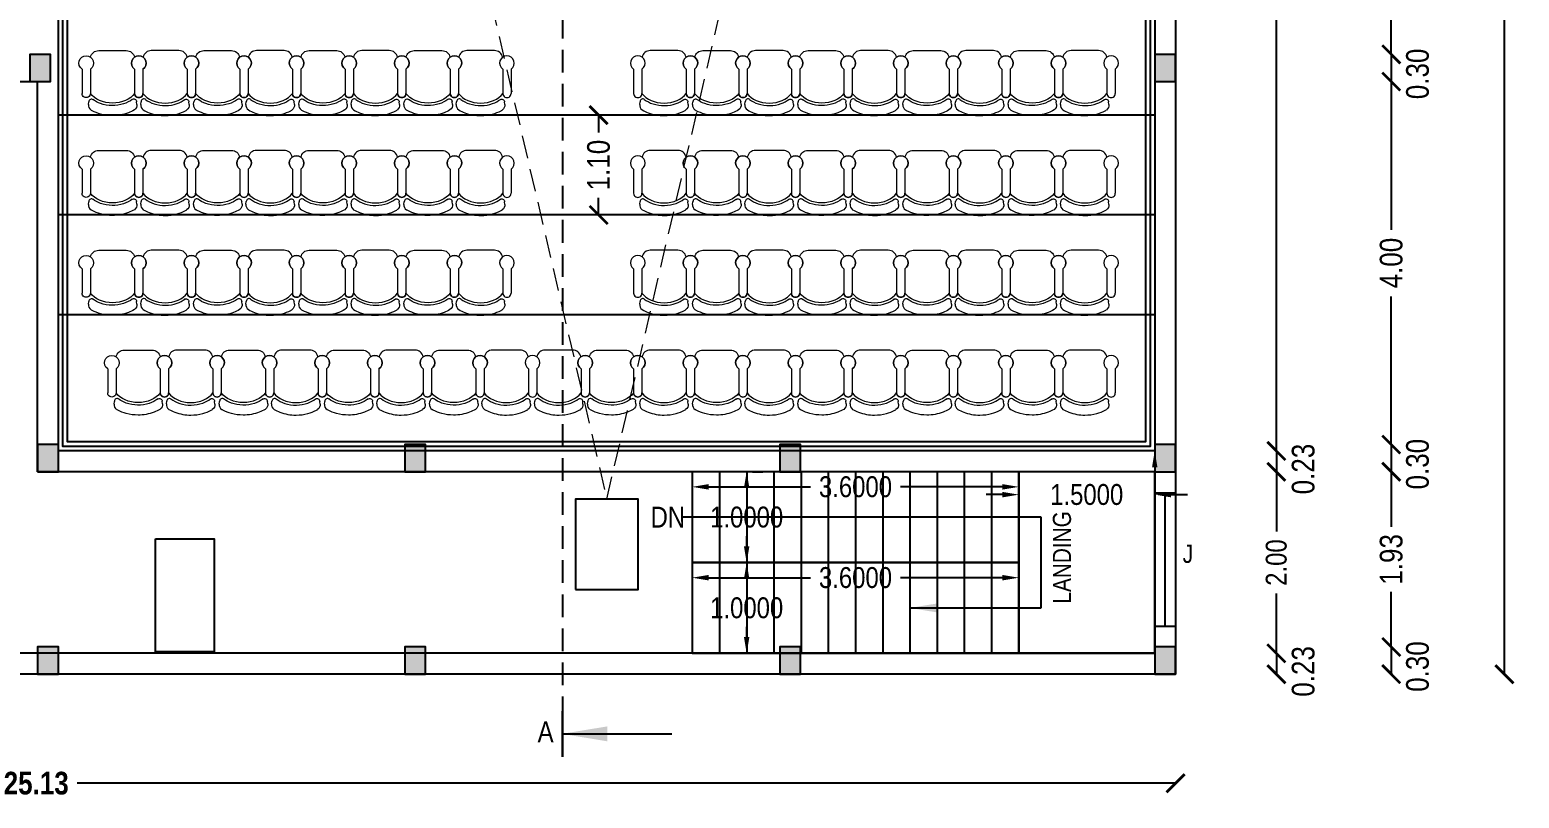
# Model space of a CAD drawing. Header units: metres. Extents: x 484 to 18344, y 10 to 2071.
# Drawn here: x 1616.59 to 1633.01, y 43 to 51.47 of the extents above; entities that cross this region are included whole.
import ezdxf
from ezdxf.enums import TextEntityAlignment as Align

# ---------------------------------------------------------------- set-up
doc = ezdxf.new("R2010")
doc.units = ezdxf.units.M
doc.header["$MEASUREMENT"] = 0
doc.linetypes.add('DASHED2', pattern=[0.375, 0.25, -0.125])
doc.linetypes.add('HIDDEN', pattern=[0.375, 0.25, -0.125])
for name, color, linetype in [('0 @ 1 (1)', 7, 'Continuous'), ('0 @ 1 (2)', 7, 'Continuous'), ('BLK_1_FLR_1_BLT_UP_AREA', 1, 'Continuous'), ('BLK_1_FLR_1_DRINKING_WATER', 7, 'Continuous')]:
    doc.layers.add(name, color=color, linetype=linetype)
doc.layers.add('seat', color=162, linetype='Continuous', lineweight=5)
doc.layers.add('SEATING_AREA', color=7, linetype='Continuous', lineweight=18)
doc.styles.add('2', font='swissc.ttf', dxfattribs={"height": 0.23})
doc.styles.add('CODE', font='swissc.ttf', dxfattribs={"height": 0.25})
doc.styles.get("Standard").update_dxf_attribs({"font": 'swissc.ttf', "height": 0.23})
doc.dimstyles.new('OUTER', dxfattribs={"dimscale": 0, "dimtxt": 0.3, "dimasz": 0.18, "dimexe": 0.18, "dimexo": 0.0625, "dimgap": 0.09, "dimtad": 0, "dimzin": 0, "dimdsep": 46, "dimtxsty": 'CODE', "dimcen": 0.09, "dimse1": 1, "dimse2": 1, "dimclrd": 8, "dimclrt": 1, "dimadec": 0, "dimazin": 0, "dimtfac": 1, "dimtofl": 0, "dimtmove": 0, "dimatfit": 3, "dimfxl": 0, "dimtolj": 1, "dimtzin": 0, "dimarcsym": 0})
doc.dimstyles.get("Standard").update_dxf_attribs({"dimtxt": 1, "dimasz": 0.18, "dimexe": 0.18, "dimexo": 0.0625, "dimgap": 0.09, "dimtad": 0, "dimtih": 1, "dimtoh": 1, "dimdec": 4, "dimzin": 0, "dimdsep": 46, "dimtxsty": 'Standard', "dimcen": 0.09, "dimadec": 0, "dimazin": 0, "dimtfac": 1, "dimtdec": 4, "dimtofl": 0, "dimtmove": 0, "dimatfit": 3, "dimfxl": 0, "dimtolj": 1, "dimtzin": 0, "dimarcsym": 0})
doc.dimstyles.new('STANDARD$0', dxfattribs={"dimtxt": 7, "dimasz": 3, "dimexe": 3, "dimexo": 1, "dimgap": 1.5, "dimtad": 1, "dimdec": 1, "dimzin": 1, "dimdsep": 46, "dimlunit": 4, "dimtxsty": 'Standard', "dimblk": 'OBLIQUE', "dimcen": 0.09375, "dimdle": 1, "dimclrd": 8, "dimclre": 8, "dimclrt": 7, "dimadec": 1, "dimazin": 0, "dimtfac": 1, "dimtdec": 1, "dimtix": 1, "dimtmove": 2, "dimatfit": 3, "dimldrblk": 'ARCHTICK', "dimfxl": 0, "dimfrac": 2, "dimtolj": 1, "dimtzin": 0, "dimarcsym": 0})

# ---------------------------------------------------------------- blocks, each defined once
blk = doc.blocks.new('A$C07EF5FCE')
at = {"layer": 'seat'}
for p, q in [((0.0970633359106973, 0.5888821010757678), (0.1005540987412014, 0.5587268863618328)), ((0.6314785862106045, 0.5868631172387369), (0.6277600776462054, 0.5567351386531519)), ((0.0268649448734136, 0.1986336046469549), (0.0268568031679459, 0.4654406008238047)), ((0.1186870505389811, 0.1986183274495735), (0.11867877176204, 0.4654442540996098)), ((0.60685381334262, 0.1986364675735961), (0.6068568031324594, 0.4654528278111606)), ((0.6986757820074873, 0.1986366492337924), (0.6986787717994445, 0.465453114556324)), ((0.2105113064265005, -0.0071028613996484), (0.5135351273294332, -0.0070859339102545))]:
    blk.add_line(p, q, dxfattribs=at)
for centre, major_axis, ratio, start_param, end_param in [((0.0727677874664316, 0.4654424274617071), (-0.03246396838612901, 0.03246396838612901), 0.999999999865339, 3.927030603628633, 7.068623257218428), ((0.3627671470351721, 0.3735949887182991), (-0.2754106654082566, 1.9170043826e-06), 0.7201273525182775, 3.623153821068745, 5.801624139715828), ((0.5971545801118451, 0.5567350430803824), (-0.0216413548499078, 0.0216413548499078), 0.9999999998434264, 1.641862796521829, 3.926993939797625), ((0.5359434443641581, 0.6017844650803081), (-0.0957854519064215, 0.0133075313135767), 0.7302860916648771, 3.118468991044747, 4.035244458620377), ((0.6527677874664314, 0.4654529711832628), (-0.0324639683859835, 0.0324639683859835), 0.9999999998678546, 3.926993939797633, 7.068586593387427), ((0.0727649292901985, 0.1321003246098769), (-0.0571554280934919, 0.0571554281010073), 0.9999999999849757, 6.101688875034541, 11.17673796344853), ((0.6527649292901984, 0.1321108683323915), (-0.0571554280934919, 0.0571554281010073), 0.9999999999849757, 6.101856192403032, 11.17690735928426), ((0.210507653358819, 0.0847136312159013), (-0.0649240645482883, 0.0649240645482883), 0.9999999998556686, 0.9813852932753048, 2.35623427646621), ((0.5150376004334399, 0.0847182648163293), (-0.06492406454854781, 0.06492406454854781), 0.9999999998570472, 2.356197613103665, 3.730951950794956)]:
    blk.add_ellipse(centre, major_axis=major_axis, ratio=ratio, start_param=start_param, end_param=end_param, dxfattribs=at)
at = {"layer": 'seat', "extrusion": (0, 0, -1)}
for centre, major_axis, ratio, start_param, end_param in [((0.192708492725077, 0.6030811829765504), (0.0958832661285661, 0.0125834201604186), 0.7302860916903035, 3.118468991077315, 4.035244458624622), ((0.1311587219154931, 0.558495543187715), (0.0216413548493942, 0.0216413548493942), 0.9999999998546298, 1.649418622143004, 3.934549765479066)]:
    blk.add_ellipse(centre, major_axis=major_axis, ratio=ratio, start_param=start_param, end_param=end_param, dxfattribs=at)
at = {"layer": 'seat'}
for points, knots in [([(0.6035338539210601, 0.647963559364453), (0.5828355296905463, 0.6598800942104285), (0.5611249893799846, 0.6700317400682209), (0.5105768940650321, 0.6890379356611258), (0.4813473913347849, 0.6968853947717305), (0.4220027541239081, 0.7072776312270169), (0.3918138452185182, 0.7098557566980191), (0.3173440350114903, 0.7096836861953097), (0.2733731884576507, 0.7039647220506753), (0.1986558995667499, 0.6839614845615497), (0.1671980554159858, 0.6719367395882113), (0.1338528928025448, 0.654561905860716), (0.1300559304373132, 0.6525110454584842), (0.1262915578493989, 0.6504029601831359)], [0.8963183140363813, 0.8963183140363813, 0.8963183140363813, 0.8963183140363813, 1.089965739078752, 1.089965739078752, 1.332064353231563, 1.332064353231563, 1.574162967384374, 1.574162967384374, 1.927198596204418, 1.927198596204418, 2.196924679223123, 2.196924679223123, 2.231898881331845, 2.231898881331845, 2.231898881331845, 2.231898881331845]), ([(0.5807773671101739, 0.5308799976640197), (0.5532277890589878, 0.5520890285266115), (0.5203817621029713, 0.5689490477241038), (0.4445973973245719, 0.5935918911240965), (0.4009328313469946, 0.6000318383050895), (0.3138848497447601, 0.5988943496579874), (0.2705393281827727, 0.5913179546992505), (0.1994900235733475, 0.5659412429379965), (0.1703927633830293, 0.5504639266847994), (0.1455463832616254, 0.5314827373302621)], [0.7517586431010101, 0.7517586431010101, 0.7517586431010101, 0.7517586431010101, 1.146666457284474, 1.146666457284474, 1.588949922460811, 1.588949922460811, 2.031233387637148, 2.031233387637148, 2.386085672953381, 2.386085672953381, 2.386085672953381, 2.386085672953381])]:
    blk.add_open_spline(points, degree=3, knots=knots, dxfattribs=at)
blk = doc.blocks.new('*D35')
at = {"color": 0, "lineweight": -2}
for p, q in [((1627.492031038629, 46.40658229564746), (1627.492031038629, 46.52408229564826)), ((1628.992031038626, 46.40658229564826), (1628.992031038626, 46.52408229564826)), ((1627.312031038629, 46.34408229564826), (1627.132031038629, 46.34408229564826)), ((1629.172031038626, 46.34408229564826), (1629.352031038626, 46.34408229564826))]:
    blk.add_line(p, q, dxfattribs=at)
at = {"color": 0}
for points in [[(1627.312031038629, 46.37408229564825), (1627.312031038629, 46.31408229564826), (1627.492031038629, 46.34408229564826)], [(1629.172031038626, 46.37408229564825), (1629.172031038626, 46.31408229564826), (1628.992031038626, 46.34408229564826)]]:
    blk.add_solid(points, dxfattribs=at)
at = {"color": 0, "insert": (1628.242031038627, 46.34408229564826), "char_height": 0.23, "attachment_point": 5}
blk.add_mtext('\\A1;1.5000', dxfattribs=at)
blk = doc.blocks.new('*D36')
at = {"color": 0, "lineweight": -2}
for p, q in [((1624.554531038615, 46.5955498006881), (1624.672031038641, 46.5955498006881)), ((1624.492031038641, 46.4155498006881), (1624.492031038641, 46.3036114889998)), ((1624.492031038641, 45.7755498006881), (1624.492031038641, 45.88748811237643)), ((1624.554531038615, 45.5955498006881), (1624.672031038641, 45.5955498006881))]:
    blk.add_line(p, q, dxfattribs=at)
at = {"color": 0}
for points in [[(1624.462031038641, 46.4155498006881), (1624.52203103864, 46.4155498006881), (1624.492031038641, 46.5955498006881)], [(1624.462031038641, 45.7755498006881), (1624.52203103864, 45.7755498006881), (1624.492031038641, 45.5955498006881)]]:
    blk.add_solid(points, dxfattribs=at)
at = {"color": 0, "insert": (1624.49203103864, 46.09554980068764), "char_height": 0.23, "attachment_point": 5}
blk.add_mtext('\\A1;1.0000', dxfattribs=at)
blk = doc.blocks.new('*D37')
at = {"color": 0, "lineweight": -2}
for p, q in [((1624.554531038615, 45.5955498006881), (1624.672031038638, 45.5955498006881)), ((1624.492031038638, 45.4155498006881), (1624.492031038638, 45.3036114889998)), ((1624.492031038638, 44.7755498006881), (1624.492031038638, 44.88748811237642)), ((1624.554531038615, 44.5955498006881), (1624.672031038638, 44.5955498006881))]:
    blk.add_line(p, q, dxfattribs=at)
at = {"color": 0}
for points in [[(1624.462031038638, 45.4155498006881), (1624.522031038639, 45.4155498006881), (1624.492031038638, 45.5955498006881)], [(1624.462031038638, 44.7755498006881), (1624.522031038639, 44.7755498006881), (1624.492031038638, 44.5955498006881)]]:
    blk.add_solid(points, dxfattribs=at)
at = {"color": 0, "insert": (1624.492031038638, 45.09554980068764), "char_height": 0.23, "attachment_point": 5}
blk.add_mtext('\\A1;1.0000', dxfattribs=at)
blk = doc.blocks.new('_ArchTick')
at = {"const_width": 0.15}
blk.add_lwpolyline([(-0.5, -0.5), (0.5, 0.5)], dxfattribs=at)
blk = doc.blocks.new('*D160')
at = {"color": 0, "lineweight": -2}
for p, q in [((1630.333282211137, 66.43070151215613), (1630.333282211137, 57.04807695512348)), ((1630.333282211137, 46.82554980068822), (1630.333282211137, 56.20817435772089))]:
    blk.add_line(p, q, dxfattribs=at)
at = {"color": 0, "lineweight": -2, "xscale": 0.2, "yscale": 0.2, "zscale": 0.2}
for p, rotation in [((1630.333282211137, 66.43070151215613), 90), ((1630.333282211137, 46.82554980068822), 270)]:
    blk.add_blockref('_ArchTick', p, dxfattribs=dict(at, rotation=rotation))
at = {"color": 0, "lineweight": -2, "insert": (1630.333282211136, 56.62812565642171), "char_height": 0.25, "attachment_point": 5, "rotation": 90, "style": 'CODE'}
blk.add_mtext('\\A1;19.61', dxfattribs=at)
blk = doc.blocks.new('*D185')
at = {"color": 0, "lineweight": -2}
blk.add_line((1630.333282211136, 46.82554980068812), (1630.333282211136, 46.59554980068812), dxfattribs=at)
at = {"color": 0, "lineweight": -2, "xscale": 0.2, "yscale": 0.2, "zscale": 0.2}
for p, rotation in [((1630.333282211136, 46.82554980068812), 90), ((1630.333282211136, 46.59554980068812), 270)]:
    blk.add_blockref('_ArchTick', p, dxfattribs=dict(at, rotation=rotation))
at = {"color": 0, "lineweight": -2, "insert": (1630.630211796116, 46.62606818539074), "char_height": 0.25, "attachment_point": 5, "rotation": 90, "style": 'CODE'}
blk.add_mtext('\\A1;0.23', dxfattribs=at)
blk = doc.blocks.new('*D186')
at = {"color": 0, "lineweight": -2}
blk.add_line((1630.333282211136, 44.59554980068812), (1630.333282211136, 44.36554980068809), dxfattribs=at)
at = {"color": 0, "lineweight": -2, "xscale": 0.2, "yscale": 0.2, "zscale": 0.2}
for p, rotation in [((1630.333282211136, 44.59554980068812), 90), ((1630.333282211136, 44.36554980068809), 270)]:
    blk.add_blockref('_ArchTick', p, dxfattribs=dict(at, rotation=rotation))
at = {"color": 0, "lineweight": -2, "insert": (1630.630211796116, 44.39606818539115), "char_height": 0.25, "attachment_point": 5, "rotation": 90, "style": 'CODE'}
blk.add_mtext('\\A1;0.23', dxfattribs=at)
blk = doc.blocks.new('*D194')
at = {"color": 0, "lineweight": -2}
for p, q in [((1631.600630812357, 56.47812035652102), (1631.600630812357, 54.20199741626755)), ((1631.600630812357, 51.19554980068939), (1631.600630812357, 53.47167274094287))]:
    blk.add_line(p, q, dxfattribs=at)
at = {"color": 0, "lineweight": -2, "xscale": 0.2, "yscale": 0.2, "zscale": 0.2}
for p, rotation in [((1631.600630812357, 56.47812035652102), 90), ((1631.600630812357, 51.19554980068939), 270)]:
    blk.add_blockref('_ArchTick', p, dxfattribs=dict(at, rotation=rotation))
at = {"color": 0, "lineweight": -2, "insert": (1631.600630812356, 53.83683507860474), "char_height": 0.25, "attachment_point": 5, "rotation": 90, "style": 'CODE'}
blk.add_mtext('\\A1;5.28', dxfattribs=at)
blk = doc.blocks.new('*D195')
at = {"color": 0, "lineweight": -2}
blk.add_line((1631.600630812357, 51.19554980068939), (1631.600630812357, 50.89554980068922), dxfattribs=at)
at = {"color": 0, "lineweight": -2, "xscale": 0.2, "yscale": 0.2, "zscale": 0.2}
for p, rotation in [((1631.600630812357, 51.19554980068939), 90), ((1631.600630812357, 50.89554980068922), 270)]:
    blk.add_blockref('_ArchTick', p, dxfattribs=dict(at, rotation=rotation))
at = {"color": 0, "lineweight": -2, "insert": (1631.890884478311, 50.97995546671449), "char_height": 0.25, "attachment_point": 5, "rotation": 90, "style": 'CODE'}
blk.add_mtext('\\A1;0.30', dxfattribs=at)
blk = doc.blocks.new('*D196')
at = {"color": 0, "lineweight": -2}
for p, q in [((1631.600630812357, 50.89554980068922), (1631.600630812357, 49.26274135913032)), ((1631.600630812357, 46.8955498006883), (1631.600630812357, 48.5283582422472))]:
    blk.add_line(p, q, dxfattribs=at)
at = {"color": 0, "lineweight": -2, "xscale": 0.2, "yscale": 0.2, "zscale": 0.2}
for p, rotation in [((1631.600630812357, 50.89554980068922), 90), ((1631.600630812357, 46.8955498006883), 270)]:
    blk.add_blockref('_ArchTick', p, dxfattribs=dict(at, rotation=rotation))
at = {"color": 0, "lineweight": -2, "insert": (1631.600630812356, 48.89554980068829), "char_height": 0.25, "attachment_point": 5, "rotation": 90, "style": 'CODE'}
blk.add_mtext('\\A1;4.00', dxfattribs=at)
blk = doc.blocks.new('*D197')
at = {"color": 0, "lineweight": -2}
blk.add_line((1631.600630812357, 46.8955498006883), (1631.600630812357, 46.59554980068812), dxfattribs=at)
at = {"color": 0, "lineweight": -2, "xscale": 0.2, "yscale": 0.2, "zscale": 0.2}
for p, rotation in [((1631.600630812357, 46.8955498006883), 90), ((1631.600630812357, 46.59554980068812), 270)]:
    blk.add_blockref('_ArchTick', p, dxfattribs=dict(at, rotation=rotation))
at = {"color": 0, "lineweight": -2, "insert": (1631.890884478311, 46.67995546671341), "char_height": 0.25, "attachment_point": 5, "rotation": 90, "style": 'CODE'}
blk.add_mtext('\\A1;0.30', dxfattribs=at)
blk = doc.blocks.new('*D198')
at = {"color": 0, "lineweight": -2}
for p, q in [((1631.600630812357, 46.59554980068812), (1631.600630812357, 45.98986798250638)), ((1631.600630812357, 44.66554980068829), (1631.600630812357, 45.27123161887002))]:
    blk.add_line(p, q, dxfattribs=at)
at = {"color": 0, "lineweight": -2, "xscale": 0.2, "yscale": 0.2, "zscale": 0.2}
for p, rotation in [((1631.600630812357, 46.59554980068812), 90), ((1631.600630812357, 44.66554980068829), 270)]:
    blk.add_blockref('_ArchTick', p, dxfattribs=dict(at, rotation=rotation))
at = {"color": 0, "lineweight": -2, "insert": (1631.600630812356, 45.63054980068773), "char_height": 0.25, "attachment_point": 5, "rotation": 90, "style": 'CODE'}
blk.add_mtext('\\A1;1.93', dxfattribs=at)
blk = doc.blocks.new('*D199')
at = {"color": 0, "lineweight": -2}
blk.add_line((1631.600630812357, 44.66554980068829), (1631.600630812357, 44.36554980068809), dxfattribs=at)
at = {"color": 0, "lineweight": -2, "xscale": 0.2, "yscale": 0.2, "zscale": 0.2}
for p, rotation in [((1631.600630812357, 44.66554980068829), 90), ((1631.600630812357, 44.36554980068809), 270)]:
    blk.add_blockref('_ArchTick', p, dxfattribs=dict(at, rotation=rotation))
at = {"color": 0, "lineweight": -2, "insert": (1631.890884478311, 44.44995546671338), "char_height": 0.25, "attachment_point": 5, "rotation": 90, "style": 'CODE'}
blk.add_mtext('\\A1;0.30', dxfattribs=at)
blk = doc.blocks.new('*D201')
at = {"color": 0, "lineweight": -2}
for p, q in [((1632.847523137457, 68.89069091235415), (1632.847523137457, 57.0788346422354)), ((1632.847523137457, 44.36554980068809), (1632.847523137457, 56.17740607080683))]:
    blk.add_line(p, q, dxfattribs=at)
at = {"color": 0, "lineweight": -2, "xscale": 0.2, "yscale": 0.2, "zscale": 0.2}
for p, rotation in [((1632.847523137457, 68.89069091235415), 90), ((1632.847523137457, 44.36554980068809), 270)]:
    blk.add_blockref('_ArchTick', p, dxfattribs=dict(at, rotation=rotation))
at = {"color": 0, "lineweight": -2, "insert": (1632.847523137456, 56.62812035652064), "char_height": 0.25, "attachment_point": 5, "rotation": 90, "style": 'CODE'}
blk.add_mtext('\\A1;{\\fSwis721 Cn BT|b1|i0|c0|p34;24.53}', dxfattribs=at)
blk = doc.blocks.new('*D202')
at = {"color": 0, "lineweight": -2}
for p, q in [((1604.092293774745, 43.16332626677035), (1616.206448120971, 43.16332626677035)), ((1629.222031038625, 43.16332626677035), (1617.107876692399, 43.16332626677035))]:
    blk.add_line(p, q, dxfattribs=at)
at = {"color": 0, "lineweight": -2, "xscale": 0.2, "yscale": 0.2, "zscale": 0.2, "rotation": 180}
blk.add_blockref('_ArchTick', (1604.092293774745, 43.16332626677035), dxfattribs=at)
at = {"color": 0, "lineweight": -2, "xscale": 0.2, "yscale": 0.2, "zscale": 0.2}
blk.add_blockref('_ArchTick', (1629.222031038625, 43.16332626677035), dxfattribs=at)
at = {"color": 0, "lineweight": -2, "insert": (1616.657162406685, 43.16332626677035), "char_height": 0.25, "attachment_point": 5, "style": 'CODE'}
blk.add_mtext('\\A1;{\\fSwis721 Cn BT|b1|i0|c0|p34;25.13}', dxfattribs=at)
blk = doc.blocks.new('*D205')
at = {"color": 0, "lineweight": -2}
for p, q in [((1622.859393625683, 50.52554980068843), (1622.859393625683, 50.33535499549367)), ((1622.859393625683, 49.42554980068851), (1622.859393625683, 49.61574460588327))]:
    blk.add_line(p, q, dxfattribs=at)
at = {"color": 0, "lineweight": -2, "xscale": 0.2, "yscale": 0.2, "zscale": 0.2}
for p, rotation in [((1622.859393625683, 50.52554980068843), 90), ((1622.859393625683, 49.42554980068851), 270)]:
    blk.add_blockref('_ArchTick', p, dxfattribs=dict(at, rotation=rotation))
at = {"color": 0, "lineweight": -2, "insert": (1622.859393625683, 49.97554980068799), "char_height": 0.25, "attachment_point": 5, "rotation": 90, "style": 'CODE'}
blk.add_mtext('\\A1;1.10', dxfattribs=at)
blk = doc.blocks.new('*D46')
at = {"color": 0, "lineweight": -2}
for p, q in [((1623.892031038631, 46.5330498006881), (1623.892031038631, 46.24978552583121)), ((1627.492031038629, 46.5330498006881), (1627.492031038629, 46.24978552583121)), ((1624.072031038631, 46.42978552583122), (1625.196095973695, 46.42978552583122)), ((1627.312031038629, 46.42978552583122), (1626.187966103565, 46.42978552583122))]:
    blk.add_line(p, q, dxfattribs=at)
at = {"color": 0}
for points in [[(1624.072031038631, 46.45978552583122), (1624.072031038631, 46.39978552583122), (1623.892031038631, 46.42978552583122)], [(1627.312031038629, 46.45978552583122), (1627.312031038629, 46.39978552583122), (1627.492031038629, 46.42978552583122)]]:
    blk.add_solid(points, dxfattribs=at)
at = {"color": 0, "insert": (1625.69203103863, 46.42978552583122), "char_height": 0.23, "attachment_point": 5}
blk.add_mtext('\\A1;3.6000', dxfattribs=at)
blk = doc.blocks.new('*D47')
at = {"color": 0, "lineweight": -2}
for p, q in [((1623.892031038631, 45.5330498006881), (1623.892031038631, 45.2488331016371)), ((1627.492031038629, 45.5330498006881), (1627.492031038629, 45.2488331016371)), ((1624.072031038631, 45.4288331016371), (1625.196095973695, 45.4288331016371)), ((1627.312031038629, 45.4288331016371), (1626.187966103565, 45.4288331016371))]:
    blk.add_line(p, q, dxfattribs=at)
at = {"color": 0}
for points in [[(1624.072031038631, 45.4588331016371), (1624.072031038631, 45.39883310163711), (1623.892031038631, 45.4288331016371)], [(1627.312031038629, 45.4588331016371), (1627.312031038629, 45.39883310163711), (1627.492031038629, 45.4288331016371)]]:
    blk.add_solid(points, dxfattribs=at)
at = {"color": 0, "insert": (1625.69203103863, 45.4288331016371), "char_height": 0.23, "attachment_point": 5}
blk.add_mtext('\\A1;3.6000', dxfattribs=at)
blk = doc.blocks.new('*D241')
at = {"color": 0, "lineweight": -2}
for p, q in [((1630.333282211137, 46.5955498006889), (1630.333282211137, 45.93795239809111)), ((1630.333282211137, 44.59554980068812), (1630.333282211137, 45.25314720328591))]:
    blk.add_line(p, q, dxfattribs=at)
at = {"color": 0, "lineweight": -2, "xscale": 0.2, "yscale": 0.2, "zscale": 0.2}
for p, rotation in [((1630.333282211137, 46.5955498006889), 90), ((1630.333282211137, 44.59554980068812), 270)]:
    blk.add_blockref('_ArchTick', p, dxfattribs=dict(at, rotation=rotation))
at = {"color": 0, "insert": (1630.333282211136, 45.59554980068804), "char_height": 0.23, "attachment_point": 5, "rotation": 90}
blk.add_mtext('\\A1;2.00', dxfattribs=at)

msp = doc.modelspace()

# ---------------------------------------------------------------- hatches: boundary and pattern name
for points in [[(1616.586353182411, 50.89554980068919), (1616.81635318241, 50.89554980068919), (1616.81635318241, 51.19554980068936), (1616.586353182411, 51.19554980068936)], [(1628.992031038629, 50.89554980068919), (1629.222031038629, 50.89554980068919), (1629.222031038629, 51.19554980068936), (1628.992031038629, 51.19554980068936)], [(1616.671353182409, 46.5955498006881), (1616.901353182409, 46.5955498006881), (1616.901353182409, 46.89554980068829), (1616.671353182409, 46.89554980068829)], [(1620.721579134482, 46.5955498006881), (1620.951579134482, 46.5955498006881), (1620.951579134482, 46.89554980068829), (1620.721579134482, 46.89554980068829)], [(1624.856805086554, 46.5955498006881), (1625.086805086554, 46.5955498006881), (1625.086805086554, 46.89554980068829), (1624.856805086554, 46.89554980068829)], [(1628.992031038629, 46.5955498006881), (1629.222031038629, 46.5955498006881), (1629.222031038629, 46.89554980068829), (1628.992031038629, 46.89554980068829)], [(1616.671353182409, 44.36554980068808), (1616.901353182409, 44.36554980068808), (1616.901353182409, 44.66554980068828), (1616.671353182409, 44.66554980068828)], [(1620.721579134482, 44.36554980068808), (1620.951579134482, 44.36554980068808), (1620.951579134482, 44.66554980068828), (1620.721579134482, 44.66554980068828)], [(1624.856805086554, 44.36554980068808), (1625.086805086554, 44.36554980068808), (1625.086805086554, 44.66554980068828), (1624.856805086554, 44.66554980068828)], [(1628.992031038629, 44.36554980068808), (1629.222031038629, 44.36554980068808), (1629.222031038629, 44.66554980068828), (1628.992031038629, 44.66554980068828)]]:
    msp.add_hatch(color=256).paths.add_polyline_path(points)

# ---------------------------------------------------------------- linework, layer by layer
at = {"linetype": 'HIDDEN'}
msp.add_line((1622.461021830099, 69.62042760801319), (1622.461021830099, 43.69748409556971), dxfattribs=at)
at = {"ltscale": 0.5}
for p, q in [((1616.901353182409, 46.8255498006881), (1616.901353182409, 68.66069091235408)), ((1628.992031038629, 68.66069091235454), (1628.992031038626, 46.8255498006881)), ((1612.214323478576, 50.89554980068829), (1616.671353182409, 50.89554980068829)), ((1616.671353182409, 46.5955498006881), (1616.671353182409, 50.89554980068829)), ((1628.992031038629, 50.5255498006884), (1616.901353182409, 50.5255498006884)), ((1628.992031038626, 49.42554980068848), (1616.901353182409, 49.42554980068848)), ((1628.992031038629, 48.32554980068858), (1616.901353182409, 48.3255498006881)), ((1628.992031038629, 46.8255498006881), (1616.901353182409, 46.8255498006881)), ((1628.992031038626, 46.5955498006881), (1616.671353182409, 46.5955498006881)), ((1628.992031038626, 46.5955498006881), (1628.992031038629, 44.5955498006881)), ((1628.992031038629, 44.5955498006881), (1607.554323478547, 44.5955498006881))]:
    msp.add_line(p, q, dxfattribs=at)
for p, q in [((1623.892031038631, 46.5955498006881), (1623.892031038631, 45.5955498006881)), ((1624.19203103863, 46.5955498006881), (1624.19203103863, 45.5955498006881)), ((1624.49203103863, 46.5955498006881), (1624.49203103863, 45.5955498006881)), ((1624.792031038629, 46.5955498006881), (1624.792031038629, 45.5955498006881)), ((1625.092031038628, 46.5955498006881), (1625.092031038628, 45.5955498006881)), ((1625.392031038628, 46.5955498006881), (1625.392031038628, 45.5955498006881)), ((1625.69203103863, 46.5955498006881), (1625.69203103863, 45.5955498006881)), ((1625.99203103863, 46.5955498006881), (1625.99203103863, 45.5955498006881)), ((1626.292031038629, 46.5955498006881), (1626.292031038629, 45.5955498006881)), ((1626.592031038628, 46.5955498006881), (1626.592031038628, 45.5955498006881)), ((1626.892031038631, 46.5955498006881), (1626.892031038631, 45.5955498006881)), ((1627.192031038626, 46.5955498006881), (1627.192031038626, 45.5955498006881)), ((1627.492031038629, 46.5955498006881), (1627.492031038629, 45.5955498006881)), ((1627.738820299975, 46.0955498006881), (1623.771951823288, 46.0955498006881)), ((1623.892031038631, 45.5955498006881), (1623.892031038631, 44.5955498006881)), ((1627.492031038629, 45.5955498006881), (1623.892031038631, 45.5955498006881)), ((1624.19203103863, 45.5955498006881), (1624.19203103863, 44.5955498006881)), ((1624.49203103863, 45.5955498006881), (1624.49203103863, 44.5955498006881)), ((1624.792031038629, 45.5955498006881), (1624.792031038629, 44.5955498006881)), ((1625.092031038628, 45.5955498006881), (1625.092031038628, 44.5955498006881)), ((1625.392031038628, 45.5955498006881), (1625.392031038628, 44.5955498006881)), ((1625.69203103863, 45.5955498006881), (1625.69203103863, 44.5955498006881)), ((1625.99203103863, 45.5955498006881), (1625.99203103863, 44.5955498006881)), ((1626.292031038629, 45.5955498006881), (1626.292031038629, 44.5955498006881)), ((1626.592031038628, 45.5955498006881), (1626.592031038628, 44.5955498006881)), ((1626.892031038631, 45.5955498006881), (1626.892031038631, 44.5955498006881)), ((1627.192031038626, 45.5955498006881), (1627.192031038626, 44.5955498006881)), ((1627.492031038629, 45.5955498006881), (1627.492031038629, 44.5955498006881))]:
    msp.add_line(p, q)
at = {"lineweight": -2}
for p, q in [((1628.992031038629, 46.36554980068806), (1629.222031038629, 46.36554980068806)), ((1629.107031038628, 44.89554980068829), (1629.107031038628, 46.36554980068806)), ((1628.992031038629, 44.89554980068829), (1629.222031038629, 44.89554980068829))]:
    msp.add_line(p, q, dxfattribs=at)
at = {"lineweight": 30}
msp.add_line((1622.461021830099, 43.45591540116196), (1622.461021830099, 43.9586002043759), dxfattribs=at)
for points in [[(1616.951353182409, 68.6106909123539), (1628.942031038627, 68.6106909123539), (1628.942031038627, 46.87554980068785), (1616.951353182409, 46.87554980068785)], [(1617.001353182408, 68.56069091235419), (1628.892031038627, 68.56069091235419), (1628.892031038627, 46.92554980068803), (1617.001353182408, 46.92554980068803)], [(1616.586353182411, 50.89554980068919), (1616.81635318241, 50.89554980068919), (1616.81635318241, 51.19554980068936), (1616.586353182411, 51.19554980068936)], [(1628.992031038629, 50.89554980068919), (1629.222031038629, 50.89554980068919), (1629.222031038629, 51.19554980068936), (1628.992031038629, 51.19554980068936)], [(1616.671353182409, 46.5955498006881), (1616.901353182409, 46.5955498006881), (1616.901353182409, 46.89554980068829), (1616.671353182409, 46.89554980068829)], [(1620.721579134482, 46.5955498006881), (1620.951579134482, 46.5955498006881), (1620.951579134482, 46.89554980068829), (1620.721579134482, 46.89554980068829)], [(1624.856805086554, 46.5955498006881), (1625.086805086554, 46.5955498006881), (1625.086805086554, 46.89554980068829), (1624.856805086554, 46.89554980068829)], [(1628.992031038629, 46.5955498006881), (1629.222031038629, 46.5955498006881), (1629.222031038629, 46.89554980068829), (1628.992031038629, 46.89554980068829)], [(1627.492031038629, 46.5955498006881), (1623.892031038631, 46.5955498006881), (1623.892031038631, 45.5955498006881), (1627.492031038629, 45.5955498006881)], [(1628.992031038627, 46.5955498006881), (1623.892031038631, 46.5955498006881), (1623.892031038631, 44.5955498006881), (1628.992031038627, 44.5955498006881)], [(1628.992031038627, 46.59554980068889), (1627.492031038629, 46.5955498006881), (1627.492031038629, 44.5955498006881), (1628.992031038627, 44.59554980068889)], [(1627.492031038629, 45.5955498006881), (1623.892031038631, 45.5955498006881), (1623.892031038631, 44.5955498006881), (1627.492031038629, 44.5955498006881)], [(1616.671353182409, 44.36554980068808), (1616.901353182409, 44.36554980068808), (1616.901353182409, 44.66554980068828), (1616.671353182409, 44.66554980068828)], [(1620.721579134482, 44.36554980068808), (1620.951579134482, 44.36554980068808), (1620.951579134482, 44.66554980068828), (1620.721579134482, 44.66554980068828)], [(1624.856805086554, 44.36554980068808), (1625.086805086554, 44.36554980068808), (1625.086805086554, 44.66554980068828), (1624.856805086554, 44.66554980068828)], [(1628.992031038629, 44.36554980068808), (1629.222031038629, 44.36554980068808), (1629.222031038629, 44.66554980068828), (1628.992031038629, 44.66554980068828)]]:
    msp.add_lwpolyline(points, close=True)
at = {"linetype": 'DASHED2', "lineweight": 13}
msp.add_lwpolyline([(1618.014662406687, 67.46069091235427), (1622.949939911668, 46.29554980068838), (1627.878721814348, 67.46069091235427)], dxfattribs=at)
at = {"linetype": 'Continuous'}
msp.add_lwpolyline([(1622.603322629827, 45.29800027435089), (1623.296557193513, 45.29800027435089), (1623.296557193513, 46.29554980068838), (1622.603322629827, 46.29554980068838)], close=True, dxfattribs=at)
at = {"layer": 'BLK_1_FLR_1_BLT_UP_AREA', "color": 16}
msp.add_lwpolyline([(1604.092293774745, 44.36554980068808), (1604.092293774745, 68.8906909123541), (1629.222031038629, 68.8906909123541), (1629.222031038629, 44.36554980068808)], close=True, dxfattribs=at)
at = {"layer": 'BLK_1_FLR_1_DRINKING_WATER'}
msp.add_lwpolyline([(1617.971816599212, 45.85734673564696), (1618.620239342012, 45.85734673564696), (1618.620239342012, 44.61249465878025), (1617.971816599212, 44.61249465878025)], close=True, dxfattribs=at)
at = {"layer": 'SEATING_AREA', "color": 1}
msp.add_lwpolyline([(1617.001353182408, 46.92554980068803), (1628.892031038627, 46.92554980068803), (1628.892031038627, 62.52554980068885), (1617.001353182408, 62.52554980068885), (1617.001353182408, 59.22554980068825), (1619.101871227787, 59.22554980068825), (1619.101871227787, 57.42554980068849), (1619.176871227788, 57.42554980068849), (1619.176871227788, 53.82554980068767), (1617.001353182408, 53.82554980068767), (1617.001353182408, 46.92554980068803)], close=True, dxfattribs=at)

# ---------------------------------------------------------------- block references
at = {"yscale": 0.99999023299776, "zscale": 0.9999902297881532}
for p, xscale, rotation in [((1617.135992528918, 51.2302527168606), -0.9999902114874935, 180.0010415702631), ((1618.441514411282, 51.2302527168606), 0.9999902114874938, 179.9989584297368), ((1618.295981174437, 51.2302527168606), -0.9999902114874938, 180.0010415702631), ((1619.601503056801, 51.2302527168606), 0.9999902114874938, 179.9989584297368), ((1619.455969819952, 51.2302527168606), -0.9999902114874938, 180.0010415702631), ((1620.761491702316, 51.2302527168606), 0.999990211487494, 179.9989584297368), ((1620.61595846547, 51.2302527168606), -0.9999902114874938, 180.0010415702631), ((1621.921480347835, 51.2302527168606), 0.9999902114874938, 179.9989584297368), ((1623.944055558604, 51.2302527168606), 0.999990211487494, 179.9989584297368), ((1623.798522321758, 51.2302527168606), -0.9999902114874938, 180.0010415702631), ((1625.104044204123, 51.2302527168606), 0.999990211487494, 179.9989584297368), ((1624.958510967277, 51.2302527168606), -0.9999902114874942, 180.0010415702631), ((1626.264032849642, 51.2302527168606), 0.999990211487494, 179.9989584297368), ((1626.118499612792, 51.2302527168606), -0.9999902114874938, 180.0010415702631), ((1627.424021495157, 51.2302527168606), 0.999990211487494, 179.9989584297368), ((1627.278488258307, 51.2302527168606), -0.9999902114874938, 180.0010415702631), ((1628.584010140672, 51.2302527168606), 0.9999902114874938, 179.9989584297368), ((1617.135992528918, 50.13025271686069), -0.9999902114874935, 180.0010415702631), ((1618.441514411282, 50.13025271686069), 0.9999902114874938, 179.9989584297368), ((1618.295981174437, 50.13025271686069), -0.9999902114874938, 180.0010415702631), ((1619.601503056801, 50.13025271686069), 0.9999902114874938, 179.9989584297368), ((1619.455969819952, 50.13025271686069), -0.9999902114874938, 180.0010415702631), ((1620.761491702316, 50.13025271686069), 0.999990211487494, 179.9989584297368), ((1620.61595846547, 50.13025271686069), -0.9999902114874938, 180.0010415702631), ((1621.921480347835, 50.13025271686069), 0.9999902114874938, 179.9989584297368), ((1623.944055558604, 50.13025271686069), 0.999990211487494, 179.9989584297368), ((1623.798522321758, 50.13025271686069), -0.9999902114874938, 180.0010415702631), ((1625.104044204123, 50.13025271686069), 0.999990211487494, 179.9989584297368), ((1624.958510967277, 50.13025271686069), -0.9999902114874942, 180.0010415702631), ((1626.264032849642, 50.13025271686069), 0.999990211487494, 179.9989584297368), ((1626.118499612792, 50.13025271686069), -0.9999902114874938, 180.0010415702631), ((1627.424021495157, 50.13025271686069), 0.999990211487494, 179.9989584297368), ((1627.278488258307, 50.13025271686069), -0.9999902114874938, 180.0010415702631), ((1628.584010140672, 50.13025271686069), 0.9999902114874938, 179.9989584297368), ((1617.135992528918, 49.03025271686033), -0.9999902114874935, 180.0010415702631), ((1618.441514411282, 49.03025271686033), 0.9999902114874938, 179.9989584297368), ((1618.295981174437, 49.03025271686033), -0.9999902114874938, 180.0010415702631), ((1619.601503056801, 49.03025271686033), 0.9999902114874938, 179.9989584297368), ((1619.455969819952, 49.03025271686033), -0.9999902114874938, 180.0010415702631), ((1620.761491702316, 49.03025271686033), 0.999990211487494, 179.9989584297368), ((1620.61595846547, 49.03025271686033), -0.9999902114874938, 180.0010415702631), ((1621.921480347835, 49.03025271686033), 0.9999902114874938, 179.9989584297368), ((1623.944055558604, 49.03025271686033), 0.999990211487494, 179.9989584297368), ((1623.798522321758, 49.03025271686033), -0.9999902114874938, 180.0010415702631), ((1625.104044204123, 49.03025271686033), 0.999990211487494, 179.9989584297368), ((1624.958510967277, 49.03025271686033), -0.9999902114874942, 180.0010415702631), ((1626.264032849642, 49.03025271686033), 0.999990211487494, 179.9989584297368), ((1626.118499612792, 49.03025271686033), -0.9999902114874938, 180.0010415702631), ((1627.424021495157, 49.03025271686033), 0.999990211487494, 179.9989584297368), ((1627.278488258307, 49.03025271686033), -0.9999902114874938, 180.0010415702631), ((1628.584010140672, 49.03025271686033), 0.9999902114874938, 179.9989584297368), ((1617.418584771414, 47.93025271685951), -0.9999902114874938, 180.0010415702631), ((1618.724106653779, 47.93025271685951), 0.9999902114874938, 179.9989584297368), ((1618.578573416933, 47.93025271685951), -0.999990211487494, 180.0010415702631), ((1619.884095299298, 47.93025271685951), 0.9999902114874938, 179.9989584297368), ((1619.738562062448, 47.93025271685951), -0.999990211487494, 180.0010415702631), ((1621.044083944813, 47.93025271685951), 0.9999902114874942, 179.9989584297368), ((1620.898550707967, 47.93025271685951), -0.999990211487494, 180.0010415702631), ((1622.204072590331, 47.93025271685951), 0.9999902114874938, 179.9989584297368), ((1622.784066913089, 47.93025271686039), 0.999990211487494, 179.9989584297368), ((1622.63853367624, 47.93025271686039), -0.9999902114874942, 180.0010415702631), ((1623.944055558604, 47.93025271686039), 0.999990211487494, 179.9989584297368), ((1623.798522321758, 47.93025271686039), -0.9999902114874938, 180.0010415702631), ((1625.104044204123, 47.93025271686039), 0.999990211487494, 179.9989584297368), ((1624.958510967277, 47.93025271686039), -0.9999902114874942, 180.0010415702631), ((1626.264032849642, 47.93025271686039), 0.999990211487494, 179.9989584297368), ((1626.118499612792, 47.93025271686039), -0.9999902114874938, 180.0010415702631), ((1627.424021495157, 47.93025271686039), 0.999990211487494, 179.9989584297368), ((1627.278488258307, 47.93025271686039), -0.9999902114874938, 180.0010415702631), ((1628.584010140672, 47.93025271686039), 0.9999902114874938, 179.9989584297368)]:
    msp.add_blockref('A$C07EF5FCE', p, dxfattribs=dict(at, xscale=xscale, rotation=rotation))

# ---------------------------------------------------------------- texts
at = {"linetype": 'ByBlock', "lineweight": 30}
msp.add_text('A', height=0.23, dxfattribs=at).set_placement((1622.274818708662, 43.61559844887938), align=Align.CENTER)
at = {"insert": (1623.357791693356, 46.21128052837889), "char_height": 0.23, "attachment_point": 1, "style": '2'}
msp.add_mtext_dynamic_manual_height_columns('{\\W1.024682; }DN', width=0.4706301838819229, gutter_width=1.149999999999999, heights=[0], dxfattribs=at)
at = {"insert": (1627.868700100094, 45.14361535352803), "char_height": 0.2, "attachment_point": 1, "rotation": 90, "style": '2'}
msp.add_mtext_dynamic_manual_height_columns('LANDING', width=1.017780142281877, gutter_width=1.149999999999999, heights=[0], dxfattribs=at)
at = {"lineweight": 30, "insert": (1629.300944768809, 45.79179079395112), "char_height": 0.2, "attachment_point": 1, "style": '2'}
msp.add_mtext_dynamic_manual_height_columns('J', width=0.2, gutter_width=1.149999999999999, heights=[0], dxfattribs=at)

# ---------------------------------------------------------------- dimensions: what is measured, and where the dimension line sits
for base, p1, p2, override, picture, middle in [((1627.492031038629, 46.42978552583122), (1623.892031038631, 46.5955498006881), (1627.492031038629, 46.5955498006881), {"dimtxt": 0.18, "dimasz": 0.18, "dimexe": 0.18, "dimexo": 0.0625, "dimgap": 0.09, "dimtad": 0, "dimtih": 1, "dimtoh": 1, "dimdec": 4, "dimzin": 0, "dimlunit": 2, "dimpost": '', "dimcen": 0.09, "dimdle": 0, "dimclrd": 0, "dimclre": 0, "dimclrt": 0, "dimadec": 0, "dimtdec": 4, "dimtix": 0, "dimtofl": 0, "dimtmove": 1, "dimfxl": 5, "dimfrac": 0}, '*D46', (1625.69203103863, 46.42978552583122)), ((1628.992031038626, 46.34408229564826), (1627.492031038629, 46.34408229564747), (1628.992031038626, 46.34408229564826), {"dimtxt": 1, "dimasz": 0.18, "dimexe": 0.18, "dimexo": 0.0625, "dimgap": 0.09, "dimtad": 0, "dimtih": 1, "dimtoh": 1, "dimdec": 4, "dimzin": 0, "dimlunit": 2, "dimpost": '', "dimcen": 0.09, "dimdle": 0, "dimclrd": 0, "dimclre": 0, "dimclrt": 0, "dimadec": 0, "dimtdec": 4, "dimtix": 0, "dimtofl": 0, "dimtmove": 1, "dimfxl": 5, "dimfrac": 0}, '*D35', (1628.242031038627, 46.34408229564826)), ((1627.492031038629, 45.4288331016371), (1623.892031038631, 45.5955498006881), (1627.492031038629, 45.5955498006881), {"dimtxt": 0.18, "dimasz": 0.18, "dimexe": 0.18, "dimexo": 0.0625, "dimgap": 0.09, "dimtad": 0, "dimtih": 1, "dimtoh": 1, "dimdec": 4, "dimzin": 0, "dimlunit": 2, "dimpost": '', "dimcen": 0.09, "dimdle": 0, "dimclrd": 0, "dimclre": 0, "dimclrt": 0, "dimadec": 0, "dimtdec": 4, "dimtix": 0, "dimtofl": 0, "dimtmove": 1, "dimfxl": 5, "dimfrac": 0}, '*D47', (1625.69203103863, 45.4288331016371))]:
    dim = msp.add_linear_dim(base=base, p1=p1, p2=p2, dimstyle='STANDARD$0', override=override)
    dim.commit()
    dim.dimension.update_dxf_attribs({"geometry": picture, "text_midpoint": middle})
for base, p1, p2, picture, middle in [((1624.492031038641, 45.5955498006881), (1624.492031038614, 46.5955498006881), (1624.492031038614, 45.5955498006881), '*D36', (1624.49203103864, 46.09554980068764)), ((1624.492031038638, 44.5955498006881), (1624.492031038614, 45.5955498006881), (1624.492031038614, 44.5955498006881), '*D37', (1624.492031038638, 45.09554980068764))]:
    dim = msp.add_linear_dim(base=base, p1=p1, p2=p2, angle=90, dimstyle='STANDARD$0', override={"dimtxt": 0.18, "dimasz": 0.18, "dimexe": 0.18, "dimexo": 0.0625, "dimgap": 0.09, "dimtad": 0, "dimtih": 1, "dimtoh": 1, "dimdec": 4, "dimzin": 0, "dimlunit": 2, "dimpost": '', "dimcen": 0.09, "dimdle": 0, "dimclrd": 0, "dimclre": 0, "dimclrt": 0, "dimadec": 0, "dimtdec": 4, "dimtix": 0, "dimtofl": 0, "dimtmove": 0, "dimfrac": 0})
    dim.commit()
    dim.dimension.update_dxf_attribs({"geometry": picture, "text_midpoint": middle})
at = {"layer": '0 @ 1 (2)', "lineweight": -2}
dim = msp.add_linear_dim(base=(1632.847523137457, 44.36554980068809), p1=(1629.222031038629, 68.8906909123541), p2=(1629.222031038629, 44.36554980068808), angle=90, text='{\\fSwis721 Cn BT|b1|i0|c0|p34;<>}', dimstyle='OUTER', override={"dimscale": 1, "dimtxt": 0.25, "dimasz": 0.2, "dimblk": 'ArchTick', "dimclrd": 0, "dimclrt": 0, "dimtix": 0, "dimtofl": 0, "dimtmove": 0, "dimatfit": 3, "dimfxl": 0.18}, dxfattribs=at)
dim.commit()
dim.dimension.update_dxf_attribs({"geometry": '*D201', "text_midpoint": (1632.847523137456, 56.62812035652064)})
for base, p1, p2, override, picture, middle in [((1630.333282211137, 46.82554980068822), (1628.373359334891, 66.4307015121561), (1628.418563009465, 46.82554980068821), {"dimscale": 1, "dimtxt": 0.25, "dimasz": 0.2, "dimblk": 'ArchTick', "dimclrd": 0, "dimclrt": 0, "dimtix": 0, "dimtofl": 0, "dimtmove": 1, "dimatfit": 3, "dimfxl": 0.18}, '*D160', (1630.333282211136, 56.62812565642171)), ((1631.600630812357, 51.19554980068939), (1629.222031038629, 56.478120356521), (1629.222031038629, 51.19554980068936), {"dimscale": 1, "dimtxt": 0.25, "dimasz": 0.2, "dimblk": 'ArchTick', "dimclrd": 0, "dimclrt": 0, "dimtix": 0, "dimtofl": 0, "dimtmove": 1, "dimatfit": 3, "dimfxl": 0.18}, '*D194', (1631.600630812356, 53.83683507860474)), ((1631.600630812357, 46.8955498006883), (1629.222031038629, 50.89554980068919), (1629.222031038629, 46.89554980068829), {"dimscale": 1, "dimtxt": 0.25, "dimasz": 0.2, "dimblk": 'ArchTick', "dimclrd": 0, "dimclrt": 0, "dimtix": 0, "dimtofl": 0, "dimtmove": 1, "dimatfit": 3, "dimfxl": 0.18}, '*D196', (1631.600630812356, 48.89554980068829)), ((1622.859393625683, 50.52554980068843), (1622.781800854158, 49.42554980068848), (1622.781800854158, 50.5255498006884), {"dimscale": 1, "dimtxt": 0.25, "dimasz": 0.2, "dimblk": 'ArchTick', "dimclrd": 0, "dimclrt": 0, "dimtix": 0, "dimtofl": 0, "dimtmove": 0, "dimatfit": 3, "dimfxl": 0.18}, '*D205', (1622.859393625683, 49.97554980068799)), ((1631.600630812357, 44.66554980068829), (1629.222031038629, 46.5955498006881), (1629.222031038629, 44.66554980068828), {"dimscale": 1, "dimtxt": 0.25, "dimasz": 0.2, "dimblk": 'ArchTick', "dimclrd": 0, "dimclrt": 0, "dimtix": 0, "dimtofl": 0, "dimtmove": 1, "dimatfit": 3, "dimfxl": 0.18}, '*D198', (1631.600630812356, 45.63054980068773))]:
    dim = msp.add_linear_dim(base=base, p1=p1, p2=p2, angle=90, dimstyle='OUTER', override=override, dxfattribs=at)
    dim.commit()
    dim.dimension.update_dxf_attribs({"geometry": picture, "text_midpoint": middle})
for base, p1, p2, picture, middle in [((1631.600630812357, 50.89554980068922), (1629.222031038629, 51.19554980068936), (1629.222031038629, 50.89554980068919), '*D195', (1631.890884478311, 50.97995546671449)), ((1631.600630812357, 46.59554980068812), (1629.222031038629, 46.89554980068829), (1629.222031038629, 46.5955498006881), '*D197', (1631.890884478311, 46.67995546671341)), ((1630.333282211136, 46.59554980068812), (1628.418563009465, 46.8255498006881), (1628.376945068386, 46.5955498006881), '*D185', (1630.630211796116, 46.62606818539074)), ((1630.333282211136, 44.36554980068809), (1628.572631686824, 44.5955498006881), (1628.53506973153, 44.36554980068808), '*D186', (1630.630211796116, 44.39606818539115)), ((1631.600630812357, 44.36554980068809), (1629.222031038629, 44.66554980068828), (1629.222031038629, 44.36554980068808), '*D199', (1631.890884478311, 44.44995546671338))]:
    dim = msp.add_linear_dim(base=base, p1=p1, p2=p2, angle=90, dimstyle='OUTER', override={"dimscale": 1, "dimtxt": 0.25, "dimasz": 0.2, "dimblk": 'ArchTick', "dimclrd": 0, "dimclrt": 0, "dimtix": 0, "dimtofl": 0, "dimtmove": 1, "dimatfit": 3, "dimfxl": 0.18}, dxfattribs=at)
    dim.commit()
    dim.dimension.update_dxf_attribs({"geometry": picture, "text_midpoint": middle, "dimtype": 128})
at = {"layer": '0 @ 1 (2)'}
dim = msp.add_aligned_dim(p1=(1628.992031038629, 46.59554980068889), p2=(1628.992031038627, 44.5955498006881), distance=1.3412511725100558, dimstyle='OUTER', override={"dimscale": 1, "dimtxt": 0.23, "dimasz": 0.2, "dimtxsty": 'Standard', "dimblk": 'ArchTick', "dimclrd": 0, "dimclrt": 0, "dimtix": 0, "dimtofl": 0, "dimtmove": 0, "dimatfit": 3, "dimfxl": 0}, dxfattribs=at)
dim.commit()
dim.dimension.update_dxf_attribs({"geometry": '*D241', "text_midpoint": (1630.333282211136, 45.59554980068804)})
at = {"layer": '0 @ 1 (2)', "lineweight": -2}
dim = msp.add_linear_dim(base=(1629.222031038625, 43.16332626677035), p1=(1604.092293774745, 45.19976180014396), p2=(1629.222031038625, 45.19976180014396), text='{\\fSwis721 Cn BT|b1|i0|c0|p34;<>}', dimstyle='OUTER', override={"dimscale": 1, "dimtxt": 0.25, "dimasz": 0.2, "dimblk": 'ArchTick', "dimclrd": 0, "dimclrt": 0, "dimtix": 0, "dimtofl": 0, "dimtmove": 0, "dimatfit": 3, "dimfxl": 0.18}, dxfattribs=at)
dim.commit()
dim.dimension.update_dxf_attribs({"geometry": '*D202', "text_midpoint": (1616.657162406685, 43.16332626677035)})

# ---------------------------------------------------------------- leaders
msp.add_leader([(1628.992031038626, 46.8255498006881), (1628.992031038629, 46.5955498006881)], dimstyle='Standard', override={"dimgap": 0.09, "dimtad": 0, "dimclrt": 2})
at = {"layer": '0 @ 1 (1)', "linetype": 'ByBlock', "lineweight": 30}
msp.add_leader([(1622.455116297951, 43.70819884066782), (1623.665952091742, 43.70819884066782)], dimstyle='OUTER', override={"dimscale": 1, "dimasz": 0.5, "dimgap": 0.09, "dimtad": 0, "dimtih": 1, "dimtoh": 1, "dimclrd": 0, "dimclrt": 0, "dimfxl": 6}, dxfattribs=at)
at = {"layer": '0 @ 1 (2)'}
msp.add_leader([(1626.292031038629, 45.0955498006881), (1627.738820299975, 45.0955498006881), (1627.738820299975, 46.0955498006881)], dimstyle='OUTER', override={"dimscale": 1, "dimtxt": 0.25, "dimasz": 0.3, "dimgap": 0.09, "dimtad": 0, "dimclrd": 0, "dimclrt": 0, "dimfxl": 6}, dxfattribs=at)

doc.saveas('drawing.dxf')
